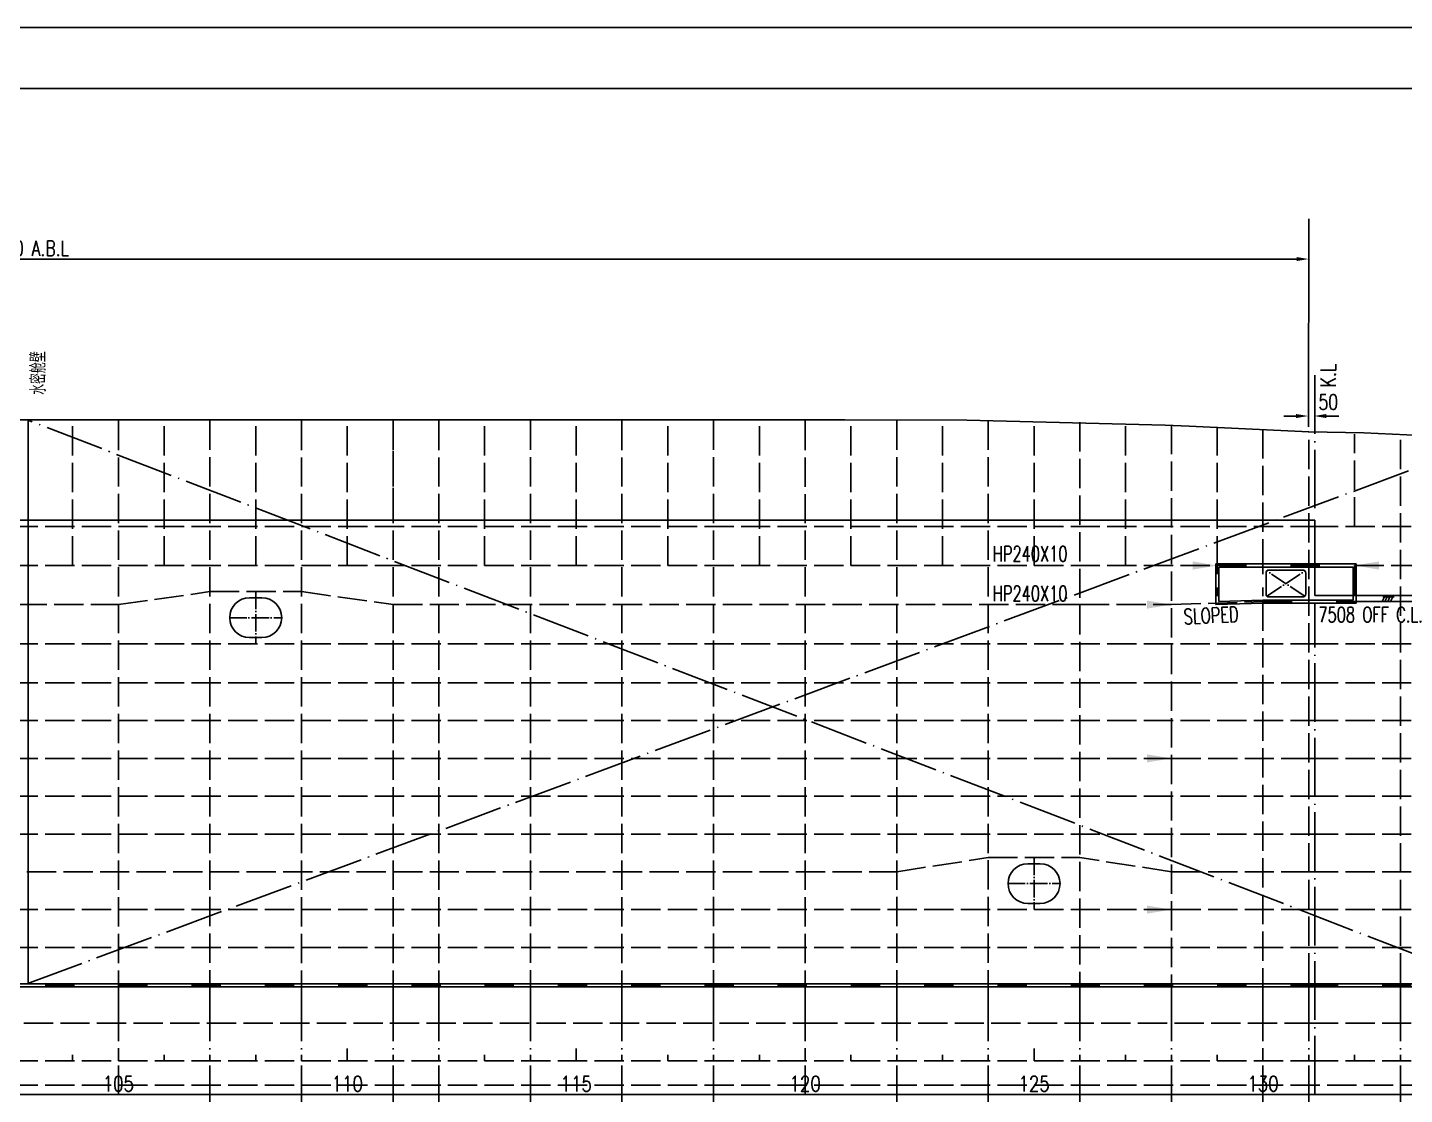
# Model space of a CAD drawing. Extents: x 415092 to 563892, y 399799 to 441999.
# Drawn here: x 500109 to 522664, y 424432 to 441899 of the extents above; entities that cross this region are included whole.
import ezdxf
from ezdxf.enums import TextEntityAlignment as Align

# ---------------------------------------------------------------- set-up
doc = ezdxf.new("R2010")
doc.units = 0
doc.header["$LTSCALE"] = 40
doc.header["$MEASUREMENT"] = 0
for name, pattern in [('ACAD_ISO02W100', [15, 12, -3]), ('ACAD_ISO03W100', [30, 12, -18]), ('ACAD_ISO04W100', [30.5, 24, -3, 0.5, -3]), ('ACAD_ISO05W100', [34, 24, -3, 0.5, -3, 0.5, -3])]:
    doc.linetypes.add(name, pattern=pattern)
doc.layers.get('0').update_dxf_attribs({"linetype": 'CONTINUOUS'})
doc.layers.get('DEFPOINTS').update_dxf_attribs({"linetype": 'CONTINUOUS'})
for name, color, linetype in [('BT_ENG', 7, 'CONTINUOUS'), ('C-CEN', 4, 'ACAD_ISO04W100'), ('C-CON', 4, 'CONTINUOUS'), ('C-DAS', 4, 'ACAD_ISO02W100'), ('FRAME', 7, 'CONTINUOUS'), ('Y-CON', 2, 'CONTINUOUS'), ('Y-DAS', 2, 'ACAD_ISO02W100'), ('Y-H', 2, 'ACAD_ISO03W100'), ('Y-PH', 2, 'ACAD_ISO05W100')]:
    doc.layers.add(name, color=color, linetype=linetype)
doc.styles.add('ROMANS', font='romans.shx', dxfattribs={"width": 0.75, "height": 250, "bigfont": 'hzdx.shx'})
doc.dimstyles.new('DM-100', dxfattribs={"dimscale": 0, "dimtxt": 250, "dimasz": 200, "dimexe": 30, "dimexo": 30, "dimgap": 50, "dimtad": 1, "dimdec": 0, "dimzin": 0, "dimdsep": 46, "dimtxsty": 'ROMANS', "dimcen": 0, "dimclrd": 1, "dimclre": 1, "dimclrt": 1, "dimadec": 0, "dimazin": 0, "dimtfac": 1, "dimtdec": 0, "dimtmove": 0, "dimatfit": 3, "dimfxl": 1, "dimtolj": 1, "dimtzin": 0, "dimarcsym": 0})

# ---------------------------------------------------------------- blocks, each defined once
blk = doc.blocks.new('*D18')
at = {"color": 1, "linetype": 'ByBlock', "transparency": 16777216}
for p, q in [((479296, 442500), (520896, 442500)), ((521096, 442470), (521096, 442470))]:
    blk.add_line(p, q, dxfattribs=at)
for points in [[(479296, 442533), (479296, 442467), (479096, 442500)], [(520896, 442533), (520896, 442467), (521096, 442500)]]:
    blk.add_solid(points, dxfattribs=at)
at = {"layer": 'DEFPOINTS', "color": 0, "linetype": 'ByBlock', "transparency": 16777216}
for p in [(479096, 442500), (521096, 442500), (521096, 442500)]:
    blk.add_point(p, dxfattribs=at)
at = {"color": 1, "linetype": 'ByBlock', "transparency": 16777216, "insert": (500096, 442675), "char_height": 250, "attachment_point": 5, "style": 'ROMANS'}
blk.add_mtext('\\A1;1550 A.B.L', dxfattribs=at)

msp = doc.modelspace()

# ---------------------------------------------------------------- linework, layer by layer
at = {"color": 2}
msp.add_line((417692.4, 440899.4), (562792.4, 440899.4), dxfattribs=at)
for p, q in [((521093.4, 435360.5), (521096.4, 438765.1)), ((500121.4, 426266.8), (500121.4, 435477.8)), ((519571.4, 433116.8), (521871.4, 433116.8)), ((519571.4, 432450.9), (519571.4, 433116.8)), ((519621.4, 433066.8), (521821.4, 433066.8)), ((519621.4, 432502.6), (519621.4, 433066.8)), ((521821.4, 433066.8), (521821.4, 432526.8)), ((521871.4, 433116.8), (521871.4, 432476.8)), ((519571.4, 432450.9), (520346.8, 432476.8)), ((519621.4, 432502.6), (520346, 432526.8)), ((521821.4, 432526.8), (520346, 432526.8)), ((521871.4, 432476.8), (520346.8, 432476.8)), ((522265.9, 432501.8), (522489, 432501.8)), ((522337, 432577.2), (522299.6, 432501.8)), ((522310.3, 432577.2), (522495.9, 432577.2)), ((522380.2, 432577.2), (522342.9, 432501.8)), ((522426.8, 432577.2), (522389.4, 432501.8)), ((522474.7, 432577.2), (522437.3, 432501.8)), ((477596.4, 426244.8), (521096.4, 426244.8)), ((477596.4, 426194.8), (521096.4, 426194.8)), ((521096.4, 426244.8), (542821.4, 426244.8)), ((521096.4, 426194.8), (542821.4, 426194.8)), ((501596.4, 424981.8), (501596.4, 425181.8)), ((505346.4, 424981.8), (505346.4, 425181.8)), ((509096.4, 424981.8), (509096.4, 425181.8)), ((512846.4, 424981.8), (512846.4, 425181.8)), ((516596.4, 424981.8), (516596.4, 425181.8)), ((520346.4, 424981.8), (520346.4, 425181.8)), ((500846.4, 424981.8), (500846.4, 425081.8)), ((502346.4, 424981.8), (502346.4, 425081.8)), ((503096.4, 424981.8), (503096.4, 425081.8)), ((503846.4, 424981.8), (503846.4, 425081.8)), ((504596.4, 424981.8), (504596.4, 425081.8)), ((506096.4, 424981.8), (506096.4, 425081.8)), ((506846.4, 424981.8), (506846.4, 425081.8)), ((507596.4, 424981.8), (507596.4, 425081.8)), ((508346.4, 424981.8), (508346.4, 425081.8)), ((509846.4, 424981.8), (509846.4, 425081.8)), ((510596.4, 424981.8), (510596.4, 425081.8)), ((511346.4, 424981.8), (511346.4, 425081.8)), ((512096.4, 424981.8), (512096.4, 425081.8)), ((513596.4, 424981.8), (513596.4, 425081.8)), ((514346.4, 424981.8), (514346.4, 425081.8)), ((515096.4, 424981.8), (515096.4, 425081.8)), ((515846.4, 424981.8), (515846.4, 425081.8)), ((517346.4, 424981.8), (517346.4, 425081.8)), ((518096.4, 424981.8), (518096.4, 425081.8)), ((518846.4, 424981.8), (518846.4, 425081.8)), ((519596.4, 424981.8), (519596.4, 425081.8)), ((521096.4, 424981.8), (521096.4, 425081.8)), ((521846.4, 424981.8), (521846.4, 425081.8)), ((522596.4, 424981.8), (522596.4, 425081.8))]:
    msp.add_line(p, q)
at = {"color": 1, "linetype": 'ByBlock'}
for p, q in [((520886.8, 435539.2), (520686.8, 435539.2)), ((521386.8, 435539.2), (521586.8, 435539.2))]:
    msp.add_line(p, q, dxfattribs=at)
at = {"color": 1}
for p, q in [((477596.4, 433832), (521196.4, 433831.8)), ((521196.4, 433831.8), (521196.4, 432601.8)), ((521196.4, 432601.8), (536946.4, 432601.8)), ((498151.4, 424431.8), (521096.4, 424431.8)), ((521096.4, 424431.8), (524423.5, 424431.8))]:
    msp.add_line(p, q, dxfattribs=at)
at = {"color": 1, "linetype": 'ByBlock'}
for points in [[(520886.8, 435572.5), (520886.8, 435505.8), (521086.8, 435539.2)], [(521386.8, 435572.5), (521386.8, 435505.8), (521186.8, 435539.2)], [(519196.4, 433158.4), (519196.4, 433025.1), (519596.4, 433091.8)], [(522246.4, 433158.4), (522246.4, 433025.1), (521846.4, 433091.8)], [(518446.4, 432518.4), (518446.4, 432385.1), (518846.4, 432451.7)], [(518446.4, 430000.4), (518446.4, 429867.1), (518846.4, 429933.8)], [(518446.4, 427524.4), (518446.4, 427391.1), (518846.4, 427457.8)]]:
    msp.add_solid(points, dxfattribs=at)
at = {"layer": 'BT_ENG'}
msp.add_line((415192.4, 441899.4), (563792.4, 441899.4), dxfattribs=at)
at = {"layer": 'C-CEN'}
for p, q in [((521196.4, 434027.9), (521196.4, 436256)), ((524096.4, 426241.8), (500096.4, 435477.8)), ((500096.4, 426241.8), (524096.4, 435147.7)), ((521196.4, 424431.8), (521196.4, 432461.6))]:
    msp.add_line(p, q, dxfattribs=at)
at = {"layer": 'C-CEN', "ltscale": 0.3}
for p, q in [((520411.2, 432591.4), (521031.6, 433002.1)), ((521031.6, 432591.4), (520411.2, 433002.1)), ((503846.4, 432663.8), (503846.4, 431811.8)), ((503412.4, 432237.8), (504280.4, 432237.8)), ((516596.4, 428309.8), (516596.4, 427457.8)), ((516162.4, 427883.8), (517030.4, 427883.8))]:
    msp.add_line(p, q, dxfattribs=at)
at = {"layer": 'C-CON'}
for p, q in [((520396.6, 432966.7), (520396.6, 432626.8)), ((520396.6, 432966.7), (520396.6, 432626.8)), ((520446.6, 433016.7), (520996.3, 433016.7)), ((520446.6, 433016.7), (520996.3, 433016.7)), ((521046.3, 432966.7), (521046.3, 432626.8)), ((521046.3, 432966.7), (521046.3, 432626.8)), ((503746.4, 432563.8), (503946.4, 432563.8)), ((520996.3, 432576.8), (520446.6, 432576.8)), ((520996.3, 432576.8), (520446.6, 432576.8)), ((503746.4, 431911.8), (503946.4, 431911.8)), ((516496.4, 428209.8), (516696.4, 428209.8)), ((516496.4, 427557.8), (516696.4, 427557.8))]:
    msp.add_line(p, q, dxfattribs=at)
for centre, radius, start, end in [((520446.6, 432966.7), 50, 90, 180), ((520446.6, 432966.7), 50, 90, 180), ((520996.3, 432966.7), 50, 0, 90), ((520996.3, 432966.7), 50, 0, 90), ((520446.6, 432626.8), 50, 180, 269.99778), ((520446.6, 432626.8), 50, 180, 269.99778), ((520996.3, 432626.8), 50, 269.99778, 0), ((520996.3, 432626.8), 50, 269.99778, 0), ((503746.4, 432237.8), 326, 90, 270), ((503946.4, 432237.8), 326, 270, 90), ((516496.4, 427883.8), 326, 90, 270), ((516696.4, 427883.8), 326, 270, 90)]:
    msp.add_arc(centre, radius, start, end, dxfattribs=at)
at = {"layer": 'C-DAS'}
for p, q in [((480596.4, 433091.8), (519596.4, 433091.8)), ((521846.4, 433091.8), (531596.4, 433091.8)), ((501596.4, 432451.8), (503096.4, 432663.8)), ((503096.4, 432663.8), (504596.4, 432663.8)), ((504596.4, 432663.8), (506096.4, 432451.8)), ((484346.4, 432451.8), (501596.4, 432451.8)), ((506096.4, 432451.8), (517346.4, 432451.7)), ((517346.4, 432451.7), (518846.4, 432451.7)), ((477596.4, 431811.8), (521096.4, 431811.8)), ((521096.4, 431811.8), (523346.4, 431811.8)), ((477596.4, 430552.8), (521096.4, 430552.8)), ((521096.4, 430552.8), (527096.4, 430552.8)), ((477596.4, 429933.8), (518846.4, 429933.8)), ((477596.4, 429314.8), (521096.4, 429314.8)), ((521096.4, 429314.8), (544646.4, 429314.8)), ((514346.4, 428076.8), (515846.4, 428309.8)), ((515846.4, 428309.8), (517346.4, 428309.8)), ((518846.4, 428076.8), (517346.4, 428309.8)), ((497096.4, 428076.8), (514346.4, 428076.8)), ((518846.4, 428076.8), (521096.4, 428076.8)), ((521096.4, 428076.8), (547033.3, 428076.8)), ((477596.4, 427457.8), (518846.4, 427457.8)), ((477596.4, 426838.8), (521096.4, 426838.8)), ((521096.4, 426838.8), (537596.4, 426838.8)), ((488646.4, 425600.8), (512896.4, 425600.8)), ((512896.4, 425600.8), (521096.4, 425600.8)), ((521096.4, 425600.8), (547033.4, 425600.8)), ((477596.4, 424981.8), (521096.4, 424981.8)), ((521096.4, 424981.8), (524121.4, 424981.8)), ((477596.4, 424581.8), (524096.4, 424581.8))]:
    msp.add_line(p, q, dxfattribs=at)
at = {"layer": 'Y-CON'}
for p, q in [((479096.4, 435479.2), (513496.4, 435479.2)), ((513496.4, 435479.2), (515496.4, 435470)), ((515496.4, 435470), (518746.4, 435389.6)), ((518746.4, 435389.6), (519135, 435374.6)), ((519135, 435374.6), (521096.4, 435278.9)), ((521096.4, 435278.9), (521996.4, 435262.4)), ((521996.4, 435262.4), (524096.4, 435164.8)), ((503096.4, 424431.8), (503096.4, 414499)), ((504596.4, 424431.8), (504596.4, 414485.4)), ((506096.4, 424431.8), (506096.4, 414485.3)), ((506846.4, 424431.8), (506846.4, 414485.2)), ((508346.4, 424431.8), (508346.4, 414485.1)), ((509846.4, 424431.8), (509846.4, 414485)), ((511346.4, 424431.8), (511346.4, 414484.8)), ((514346.4, 424431.8), (514346.4, 414487.2)), ((515846.4, 424431.8), (515846.4, 414498.7)), ((517346.4, 424431.8), (517346.4, 414523.6)), ((518846.4, 424431.8), (518846.4, 414569.1)), ((520346.4, 424431.8), (520346.4, 414639.5)), ((521096.4, 424431.8), (521096.4, 414686.6)), ((522596.4, 424431.8), (522596.4, 414750))]:
    msp.add_line(p, q, dxfattribs=at)
at = {"layer": 'Y-DAS'}
for p, q in [((500846.4, 433091.8), (500846.4, 435462.8)), ((501596.4, 435462.8), (501596.4, 426266.8)), ((502346.4, 433091.8), (502346.4, 435462.8)), ((503096.4, 435464.5), (503096.4, 426266.8)), ((503846.4, 433091.8), (503846.4, 435462.8)), ((504596.4, 435462.8), (504596.4, 426266.8)), ((505346.4, 433091.8), (505346.4, 435462.7)), ((506096.4, 435462.7), (506096.4, 426266.8)), ((506096.4, 433881.8), (506096.4, 435462.7)), ((506846.4, 435462.7), (506846.4, 426266.8)), ((507596.4, 433091.8), (507596.4, 435462.6)), ((508346.4, 435464.5), (508346.4, 426266.8)), ((509096.4, 433091.8), (509096.4, 435462.6)), ((509846.4, 435462.6), (509846.4, 426266.8)), ((510596.4, 433091.8), (510596.4, 435462.6)), ((511346.4, 435464.5), (511346.4, 426266.8)), ((512096.4, 433091.8), (512096.4, 435462.5)), ((512846.4, 435462.4), (512846.4, 426266.8)), ((513596.4, 433091.8), (513596.4, 435462.3)), ((514346.4, 435464.5), (514346.4, 426266.8)), ((515096.4, 433091.8), (515096.4, 435471.7)), ((515846.4, 435464.8), (515846.4, 426266.8)), ((516596.4, 433091.8), (516596.4, 435454.9)), ((517346.4, 435439.9), (517346.4, 426266.8)), ((518096.4, 433091.8), (518096.4, 435420.3)), ((518846.4, 435394.4), (518846.4, 426266.8)), ((519596.4, 433091.8), (519596.4, 435362.9)), ((520346.4, 435324), (520346.4, 433091.8)), ((521096.4, 426266.8), (521096.4, 435276.9)), ((521846.4, 433731.8), (521846.4, 435243.8)), ((522596.4, 426266.8), (522596.4, 435213.5)), ((477596.4, 433732), (521096.4, 433731.8)), ((521096.4, 433731.8), (527096.4, 433731.8)), ((518846.4, 432451.8), (520346.4, 432501.8)), ((520344.7, 432501.7), (520346.4, 426266.8)), ((521846.4, 432501.8), (536098.4, 432501.8)), ((477596.4, 431171.8), (518846.4, 431171.8)), ((518846.4, 431171.8), (521096.4, 431171.8)), ((521096.4, 431171.8), (539096.4, 431171.8)), ((518846.4, 429933.8), (521096.4, 429933.8)), ((521096.4, 429933.8), (536098.4, 429933.8)), ((477596.4, 428695.8), (521096.4, 428695.8)), ((521096.4, 428695.8), (545846.4, 428695.8)), ((518846.4, 427457.7), (521096.4, 427457.8)), ((521096.4, 427457.8), (547033.3, 427458.4))]:
    msp.add_line(p, q, dxfattribs=at)
at = {"layer": 'Y-H'}
for p, q in [((519596.4, 433091.8), (521846.4, 433091.8)), ((521846.4, 433091.8), (521846.4, 432501.8)), ((520346.4, 432501.8), (521846.4, 432501.8)), ((477596.4, 426219.8), (521096.4, 426219.8)), ((521096.4, 426219.8), (542846.4, 426219.8))]:
    msp.add_line(p, q, dxfattribs=at)
at = {"layer": 'Y-H', "ltscale": 0.3}
for p, q in [((519596.4, 433091.8), (519596.4, 432476.8)), ((520346.4, 433091.8), (520346.4, 432501.8))]:
    msp.add_line(p, q, dxfattribs=at)
at = {"layer": 'Y-PH'}
for p, q in [((501596.4, 426266.8), (501596.4, 424431.8)), ((503096.4, 426266.8), (503096.4, 424431.8)), ((504596.4, 426266.8), (504596.4, 424431.8)), ((506096.4, 426266.8), (506096.4, 424431.8)), ((506846.4, 426266.8), (506846.4, 424431.8)), ((508346.4, 426266.8), (508346.4, 424431.8)), ((509846.4, 426266.8), (509846.4, 424431.8)), ((511346.4, 426266.8), (511346.4, 424431.8)), ((512846.4, 426266.8), (512846.4, 424431.8)), ((514346.4, 426266.8), (514346.4, 424431.8)), ((515846.4, 426266.8), (515846.4, 424431.8)), ((517346.4, 426266.8), (517346.4, 424431.8)), ((518846.4, 426266.8), (518846.4, 424431.8)), ((520346.4, 426266.8), (520346.4, 424431.8)), ((521096.4, 426266.8), (521096.4, 424431.8)), ((521096.4, 426266.8), (521096.4, 424431.8)), ((522596.4, 426266.8), (522596.4, 424431.8))]:
    msp.add_line(p, q, dxfattribs=at)

# ---------------------------------------------------------------- texts
at = {"style": 'ROMANS'}
for s, rotation, width, p in [('水密舱壁', 90, 0.75, (500409.2, 435885.9)), ('K.L', 90, 0.75, (521538.4, 436009)), ('SLOPED', 2.57957, 0.7, (519053.4, 432129.9))]:
    msp.add_text(s, height=250, rotation=rotation, dxfattribs=dict(at, width=width)).set_placement(p)
at = {"style": 'ROMANS', "width": 0.7}
for s, p in [('HP240X10', (515921.2, 433159.1)), ('HP240X10', (515921.2, 432507.6)), ('7508 OFF C.L.', (521254.2, 432161.5))]:
    msp.add_text(s, height=250, dxfattribs=at).set_placement(p)
at = {"color": 1, "linetype": 'ByBlock', "insert": (521255.8, 435769.2), "char_height": 250, "attachment_point": 4, "style": 'ROMANS'}
msp.add_mtext('50', dxfattribs=at)
at = {"layer": 'FRAME', "style": 'ROMANS', "width": 0.8}
for s, p in [('105', (501596.4, 424606.8)), ('110', (505346.4, 424606.8)), ('115', (509096.4, 424606.8)), ('120', (512846.4, 424606.8)), ('125', (516596.4, 424606.8)), ('130', (520346.4, 424606.8))]:
    msp.add_text(s, height=250, dxfattribs=at).set_placement(p, align=Align.MIDDLE)

# ---------------------------------------------------------------- dimensions: what is measured, and where the dimension line sits
dim = msp.add_linear_dim(base=(521096.4, 438109.2), p1=(479096.4, 438109.2), p2=(521096.4, 438109.4), text='1550 A.B.L', dimstyle='DM-100', override={"dimscale": 1, "dimtmove": 1})
dim.commit()
dim.dimension.update_dxf_attribs({"geometry": '*D18', "text_midpoint": (500096.4, 438284.2), "insert": (0, -4390.8)})

doc.saveas('drawing.dxf')
